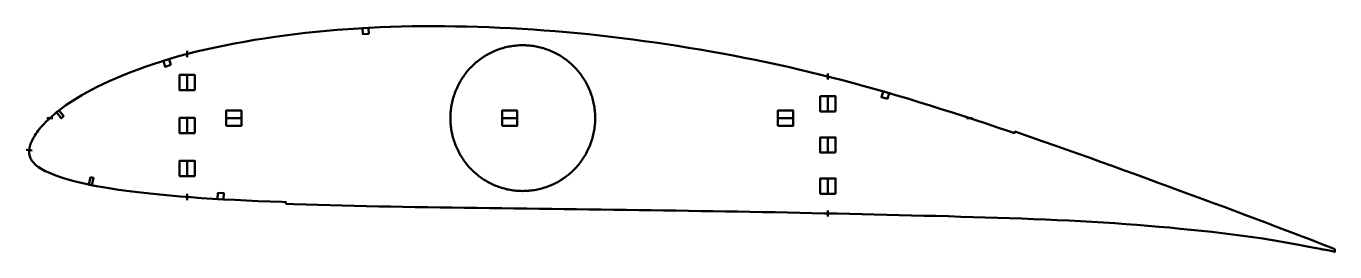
# Model space of a CAD drawing. Header units: metres. Extents: x -3 to 855, y 12 to 160.
import ezdxf

# ---------------------------------------------------------------- set-up
doc = ezdxf.new("R2010")
doc.units = ezdxf.units.M
doc.layers.add('Layer', color=1, linetype='Continuous', lineweight=50)

msp = doc.modelspace()

# ---------------------------------------------------------------- linework, layer by layer
at = {"layer": 'Layer'}
for p, q in [((322.44, 147.8), (322.44, 148.3)), ((102.44, 140.04), (102.44, 144.04)), ((102.44, 128.79), (102.44, 117.79)), ((522.44, 125.32), (522.44, 129.32)), ((522.44, 114.85), (522.44, 103.85)), ((14.43, 100), (10.43, 100)), ((102.44, 100.66), (102.44, 89.66)), ((138.49, 100), (127.49, 100)), ((275, 100), (274.5, 100)), ((319.32, 100), (308.32, 100)), ((369.87, 100), (370.37, 100)), ((500.16, 100), (489.16, 100)), ((613.22, 100), (617.22, 100)), ((522.44, 87.9), (522.44, 76.9)), ((0.93, 78.84), (-3.06, 79.15)), ((102.44, 72.53), (102.44, 61.53)), ((522.44, 60.94), (522.44, 49.94)), ((322.44, 52.2), (322.44, 51.7)), ((102.44, 50.28), (102.44, 46.28)), ((522.44, 39.47), (522.44, 35.47)), ((543, 37.13), (546.99, 36.82)), ((780.29, 42.43), (780.1, 41.96)), ((817.72, 28.31), (817.53, 27.85)), ((775.73, 25.71), (775.65, 25.22)), ((815.35, 20.16), (815.27, 19.67)), ((836.42, 21.17), (836.21, 20.71)), ((835.04, 16.66), (834.97, 16.17)), ((846.03, 13.81), (850.02, 13.51))]:
    msp.add_line(p, q, dxfattribs=at)
for points in [[(854.67, 14.01), (852.11, 15.05), (847.99, 16.65), (843.54, 18.41), (838.68, 20.3), (833.37, 22.33), (827.66, 24.51), (821.62, 26.82), (815.3, 29.24), (808.79, 31.71), (802.23, 34.19), (795.6, 36.64), (788.89, 39.18), (782.1, 41.75), (775.19, 44.32), (768.17, 46.92), (761.03, 49.53), (753.75, 52.2), (746.36, 54.91), (738.88, 57.64), (731.35, 60.39), (723.8, 63.14), (716.24, 65.9), (708.68, 68.64), (701.13, 71.36), (693.58, 74.08), (686.05, 76.78), (678.54, 79.46), (671.06, 82.1), (663.6, 84.72), (656.15, 87.31), (648.71, 89.88), (645.03, 91.14), (644.69, 90.14), (640.96, 91.42), (633.56, 93.92), (626.17, 96.39), (618.79, 98.83), (611.41, 101.24), (604.02, 103.63), (596.66, 105.98), (589.35, 108.3), (582.09, 110.56), (574.87, 112.77), (567.69, 114.92), (560.53, 117.02), (553.38, 119.06), (546.24, 121.05), (539.11, 122.99), (531.98, 124.88), (524.87, 126.72), (517.74, 128.5), (510.6, 130.23), (503.45, 131.91), (496.29, 133.55), (489.11, 135.13), (481.92, 136.68), (474.72, 138.17), (467.5, 139.61), (460.27, 141.01), (453.01, 142.36), (445.73, 143.66), (438.44, 144.93), (431.14, 146.15), (423.84, 147.33), (416.54, 148.46), (409.24, 149.54), (401.95, 150.57), (394.66, 151.55), (387.38, 152.48), (380.1, 153.36), (372.83, 154.19), (365.55, 154.96), (358.28, 155.69), (351.01, 156.36), (343.75, 156.98), (336.48, 157.54), (329.2, 158.05), (321.93, 158.51), (314.65, 158.92), (307.38, 159.28), (300.12, 159.59), (292.87, 159.84), (285.63, 160.04), (278.4, 160.18), (271.19, 160.28), (264.01, 160.32), (256.88, 160.3), (249.79, 160.23), (242.75, 160.09), (235.72, 159.87), (228.7, 159.59), (221.69, 159.25), (214.7, 158.84), (207.73, 158.37), (200.78, 157.84), (193.85, 157.25), (186.96, 156.59), (180.11, 155.86), (173.3, 155.08), (166.54, 154.22), (159.83, 153.3), (153.18, 152.32), (146.58, 151.26), (140.03, 150.12), (133.53, 148.92), (127.11, 147.68), (120.8, 146.38), (114.63, 145.02), (108.58, 143.59), (102.65, 142.09), (96.84, 140.53), (91.14, 138.89), (85.58, 137.19), (80.15, 135.43), (74.87, 133.62), (69.76, 131.77), (64.81, 129.88), (60.06, 127.98), (55.53, 126.07), (51.24, 124.18), (47.19, 122.3), (43.38, 120.44), (39.81, 118.61), (36.48, 116.81), (33.37, 115.05), (30.48, 113.33), (27.8, 111.67), (25.32, 110.06), (23.03, 108.5), (20.91, 106.98), (18.94, 105.5), (17.13, 104.06), (15.44, 102.66), (13.88, 101.31), (12.43, 100), (11.09, 98.73), (9.85, 97.49), (8.7, 96.29), (7.63, 95.12), (6.64, 93.98), (5.73, 92.87), (4.88, 91.79), (4.11, 90.73), (3.38, 89.68), (2.71, 88.67), (2.1, 87.71), (1.56, 86.77), (1.07, 85.8), (0.62, 84.86), (0.22, 83.98), (-0.12, 83.13), (-0.4, 82.26), (-0.63, 81.4), (-0.82, 80.56), (-0.97, 79.75), (-1.07, 78.94), (-1.12, 78.19), (-1.12, 77.44), (-1.06, 76.68), (-0.93, 75.91), (-0.73, 75.14), (-0.47, 74.36), (-0.14, 73.6), (0.26, 72.84), (0.74, 72.09), (1.29, 71.36), (1.92, 70.63), (2.61, 69.91), (3.38, 69.21), (4.21, 68.52), (5.11, 67.85), (6.08, 67.2), (7.14, 66.56), (8.28, 65.93), (9.5, 65.3), (10.81, 64.68), (12.2, 64.05), (13.69, 63.42), (15.28, 62.79), (16.98, 62.15), (18.79, 61.5), (20.73, 60.86), (22.83, 60.21), (25.1, 59.56), (27.54, 58.89), (30.19, 58.2), (33.04, 57.51), (36.13, 56.8), (39.48, 56.1), (43.12, 55.39), (47.08, 54.7), (51.39, 53.99), (56.05, 53.28), (61.06, 52.57), (66.41, 51.87), (72.11, 51.19), (78.14, 50.53), (84.49, 49.89), (91.08, 49.26), (97.87, 48.66), (104.78, 48.09), (111.82, 47.57), (118.98, 47.12), (126.31, 46.7), (133.77, 46.31), (141.33, 45.95), (148.99, 45.62), (156.76, 45.3), (164.59, 45), (167.22, 44.9), (167.18, 43.85), (172.43, 43.66), (180.31, 43.37), (188.19, 43.12), (196.08, 42.89), (204.02, 42.68), (211.99, 42.48), (219.98, 42.29), (227.96, 42.11), (235.93, 41.95), (243.91, 41.81), (251.94, 41.69), (260, 41.58), (268.08, 41.46), (276.18, 41.33), (284.29, 41.21), (292.41, 41.1), (300.56, 41), (308.71, 40.89), (316.87, 40.77), (325.02, 40.65), (333.18, 40.53), (341.33, 40.42), (349.47, 40.31), (357.63, 40.2), (365.78, 40.09), (373.94, 39.98), (382.09, 39.86), (390.25, 39.75), (398.4, 39.63), (406.55, 39.53), (414.7, 39.43), (422.85, 39.32), (430.98, 39.21), (439.1, 39.09), (447.23, 38.97), (455.35, 38.84), (463.47, 38.7), (471.57, 38.55), (479.66, 38.4), (487.76, 38.23), (495.88, 38.05), (504.01, 37.87), (512.14, 37.69), (520.28, 37.52), (528.42, 37.35), (536.55, 37.17), (544.68, 36.98), (552.81, 36.79), (560.94, 36.6), (569.06, 36.42), (577.16, 36.23), (585.25, 36.03), (593.32, 35.82), (601.39, 35.6), (609.46, 35.37), (617.53, 35.14), (625.56, 34.9), (633.53, 34.66), (641.44, 34.4), (649.32, 34.11), (657.17, 33.82), (664.94, 33.51), (672.62, 33.16), (680.27, 32.78), (687.9, 32.35), (695.49, 31.91), (703.02, 31.48), (710.41, 31.05), (717.65, 30.54), (724.86, 29.95), (732.08, 29.36), (739.22, 28.79), (746.26, 28.17), (753.27, 27.47), (760.26, 26.77), (767.18, 26.12), (774, 25.42), (780.78, 24.6), (787.6, 23.73), (794.39, 22.85), (801, 21.97), (807.47, 20.97), (813.9, 19.9), (820.21, 18.82), (826.31, 17.76), (832.12, 16.7), (837.61, 15.66), (842.76, 14.69), (847.54, 13.76), (851.95, 12.88), (854.67, 12.3)], [(369.87, 100), (369.86, 101), (369.83, 102.01), (369.78, 103.01), (369.7, 104.01), (369.61, 105.01), (369.49, 106.01), (369.36, 107.01), (369.2, 108), (369.02, 108.99), (368.83, 109.97), (368.61, 110.95), (368.37, 111.93), (368.11, 112.9), (367.83, 113.86), (367.53, 114.82), (367.21, 115.77), (366.87, 116.72), (366.52, 117.65), (366.14, 118.58), (365.74, 119.5), (365.33, 120.42), (364.89, 121.32), (364.44, 122.21), (363.96, 123.1), (363.47, 123.97), (362.96, 124.84), (362.44, 125.69), (361.89, 126.53), (361.33, 127.36), (360.75, 128.18), (360.16, 128.98), (359.54, 129.78), (358.91, 130.55), (358.27, 131.32), (357.61, 132.07), (356.93, 132.81), (356.24, 133.53), (355.53, 134.24), (354.81, 134.93), (354.08, 135.61), (353.33, 136.27), (352.56, 136.92), (351.79, 137.55), (351, 138.16), (350.2, 138.76), (349.38, 139.34), (348.56, 139.9), (347.72, 140.45), (346.87, 140.97), (346.01, 141.48), (345.14, 141.97), (344.26, 142.44), (343.37, 142.89), (342.47, 143.33), (341.56, 143.74), (340.65, 144.14), (339.72, 144.51), (338.79, 144.87), (337.85, 145.21), (336.9, 145.52), (335.95, 145.82), (334.99, 146.09), (334.03, 146.35), (333.06, 146.59), (332.09, 146.8), (331.11, 146.99), (330.13, 147.17), (329.14, 147.32), (328.15, 147.45), (327.16, 147.56), (326.17, 147.65), (325.18, 147.72), (324.18, 147.77), (323.18, 147.79), (322.19, 147.8), (321.19, 147.78), (320.19, 147.75), (319.2, 147.69), (318.21, 147.61), (317.21, 147.51), (316.22, 147.39), (315.24, 147.25), (314.25, 147.08), (313.27, 146.9), (312.3, 146.7), (311.33, 146.47), (310.36, 146.23), (309.4, 145.96), (308.44, 145.67), (307.49, 145.37), (306.55, 145.04), (305.62, 144.69), (304.69, 144.33), (303.77, 143.94), (302.86, 143.54), (301.95, 143.11), (301.06, 142.67), (300.17, 142.21), (299.3, 141.73), (298.43, 141.23), (297.58, 140.71), (296.74, 140.18), (295.9, 139.62), (295.08, 139.05), (294.27, 138.46), (293.48, 137.86), (292.7, 137.24), (291.93, 136.6), (291.17, 135.95), (290.43, 135.28), (289.7, 134.59), (288.98, 133.89), (288.29, 133.17), (287.6, 132.44), (286.93, 131.7), (286.28, 130.94), (285.64, 130.17), (285.02, 129.38), (284.42, 128.58), (283.83, 127.77), (283.26, 126.95), (282.71, 126.11), (282.17, 125.26), (281.65, 124.41), (281.15, 123.54), (280.67, 122.66), (280.21, 121.77), (279.76, 120.87), (279.34, 119.96), (278.93, 119.04), (278.54, 118.12), (278.17, 117.18), (277.83, 116.24), (277.5, 115.3), (277.19, 114.34), (276.9, 113.38), (276.63, 112.41), (276.38, 111.44), (276.15, 110.46), (275.95, 109.48), (275.76, 108.49), (275.59, 107.5), (275.45, 106.51), (275.32, 105.51), (275.22, 104.51), (275.13, 103.51), (275.07, 102.51), (275.03, 101.51), (275.01, 100.5), (275.01, 99.5), (275.03, 98.49), (275.07, 97.49), (275.13, 96.49), (275.22, 95.49), (275.32, 94.49), (275.45, 93.49), (275.59, 92.5), (275.76, 91.51), (275.95, 90.52), (276.15, 89.54), (276.38, 88.56), (276.63, 87.59), (276.9, 86.62), (277.19, 85.66), (277.5, 84.7), (277.83, 83.76), (278.17, 82.82), (278.54, 81.88), (278.93, 80.96), (279.34, 80.04), (279.76, 79.13), (280.21, 78.23), (280.67, 77.34), (281.15, 76.46), (281.65, 75.59), (282.17, 74.74), (282.71, 73.89), (283.26, 73.05), (283.83, 72.23), (284.42, 71.42), (285.02, 70.62), (285.64, 69.83), (286.28, 69.06), (286.93, 68.3), (287.6, 67.56), (288.29, 66.83), (288.98, 66.11), (289.7, 65.41), (290.43, 64.72), (291.17, 64.05), (291.93, 63.4), (292.7, 62.76), (293.48, 62.14), (294.27, 61.54), (295.08, 60.95), (295.9, 60.38), (296.74, 59.82), (297.58, 59.29), (298.43, 58.77), (299.3, 58.27), (300.17, 57.79), (301.06, 57.33), (301.95, 56.89), (302.86, 56.46), (303.77, 56.06), (304.69, 55.67), (305.62, 55.31), (306.55, 54.96), (307.49, 54.63), (308.44, 54.33), (309.4, 54.04), (310.36, 53.77), (311.33, 53.53), (312.3, 53.3), (313.27, 53.1), (314.25, 52.92), (315.24, 52.75), (316.22, 52.61), (317.21, 52.49), (318.21, 52.39), (319.2, 52.31), (320.19, 52.25), (321.19, 52.22), (322.19, 52.2), (323.18, 52.21), (324.18, 52.23), (325.18, 52.28), (326.17, 52.35), (327.16, 52.44), (328.15, 52.55), (329.14, 52.68), (330.13, 52.83), (331.11, 53.01), (332.09, 53.2), (333.06, 53.41), (334.03, 53.65), (334.99, 53.91), (335.95, 54.18), (336.9, 54.48), (337.85, 54.79), (338.79, 55.13), (339.72, 55.49), (340.65, 55.86), (341.56, 56.26), (342.47, 56.67), (343.37, 57.11), (344.26, 57.56), (345.14, 58.03), (346.01, 58.52), (346.87, 59.03), (347.72, 59.55), (348.56, 60.1), (349.38, 60.66), (350.2, 61.24), (351, 61.84), (351.79, 62.45), (352.56, 63.08), (353.33, 63.73), (354.08, 64.39), (354.81, 65.07), (355.53, 65.76), (356.24, 66.47), (356.93, 67.19), (357.61, 67.93), (358.27, 68.68), (358.91, 69.45), (359.54, 70.22), (360.16, 71.02), (360.75, 71.82), (361.33, 72.64), (361.89, 73.47), (362.44, 74.31), (362.96, 75.16), (363.47, 76.03), (363.96, 76.9), (364.44, 77.79), (364.89, 78.68), (365.33, 79.58), (365.74, 80.5), (366.14, 81.42), (366.52, 82.35), (366.87, 83.28), (367.21, 84.23), (367.53, 85.18), (367.83, 86.14), (368.11, 87.1), (368.37, 88.07), (368.61, 89.05), (368.83, 90.03), (369.02, 91.01), (369.2, 92), (369.36, 92.99), (369.49, 93.99), (369.61, 94.99), (369.7, 95.99), (369.78, 96.99), (369.83, 97.99), (369.86, 99), (369.87, 100)]]:
    msp.add_lwpolyline(points, close=True, dxfattribs=at)
for points in [[(221.62, 155.24), (217.63, 155.01), (217.39, 159), (221.39, 159.23), (221.62, 155.24)], [(91.85, 134.92), (88.02, 133.75), (86.86, 137.58), (90.68, 138.75), (91.85, 134.92)], [(107.44, 118.29), (97.44, 118.29), (97.44, 128.29), (107.44, 128.29), (107.44, 118.29)], [(527.44, 104.35), (517.44, 104.35), (517.44, 114.35), (527.44, 114.35), (527.44, 104.35)], [(561.38, 112.6), (557.54, 113.72), (558.67, 117.56), (562.51, 116.44), (561.38, 112.6)], [(21.55, 101.18), (19.98, 99.94), (16.88, 103.86), (18.44, 105.1), (21.55, 101.18)], [(127.99, 95), (127.99, 105), (137.99, 105), (137.99, 95), (127.99, 95)], [(308.82, 95), (308.82, 105), (318.82, 105), (318.82, 95), (308.82, 95)], [(489.66, 95), (489.66, 105), (499.66, 105), (499.66, 95), (489.66, 95)], [(107.44, 90.16), (97.44, 90.16), (97.44, 100.16), (107.44, 100.16), (107.44, 90.16)], [(527.44, 77.4), (517.44, 77.4), (517.44, 87.4), (527.44, 87.4), (527.44, 77.4)], [(107.44, 62.03), (97.44, 62.03), (97.44, 72.03), (107.44, 72.03), (107.44, 62.03)], [(39.04, 61.3), (41, 60.89), (39.97, 55.99), (38.01, 56.4), (39.04, 61.3)], [(527.44, 50.44), (517.44, 50.44), (517.44, 60.44), (527.44, 60.44), (527.44, 50.44)], [(122.51, 50.92), (126.5, 50.7), (126.28, 46.7), (122.28, 46.93), (122.51, 50.92)]]:
    msp.add_lwpolyline(points, dxfattribs=at)

doc.saveas('drawing.dxf')
